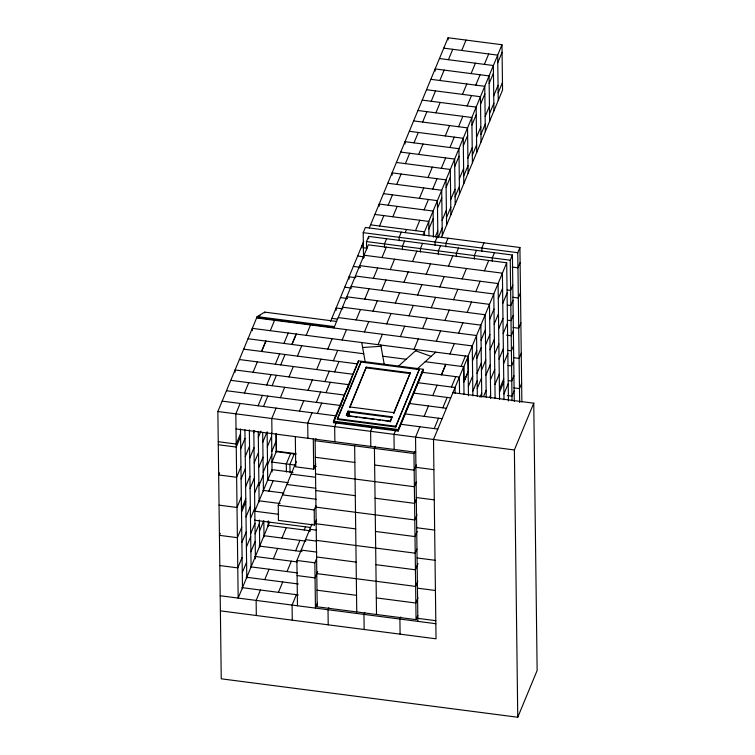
<?xml version="1.0" encoding="UTF-8"?>
<svg xmlns="http://www.w3.org/2000/svg" width="755" height="755" viewBox="0 0 755 755"><rect width="100%" height="100%" fill="white"/><g stroke="black" fill="none" stroke-linecap="round" stroke-linejoin="round"><path stroke-width="1.13" d="M452.887 392.694L533.757 403.179L537.135 670.478L517.76 717.25L221.243 678.811L217.865 411.513L257.172 316.619L264.712 312.117L336.598 321.441M261.494 351.452L265.798 341.062M240.137 403.444L235.834 413.844L238.165 598.083L269.592 522.205M244.45 393.053L248.754 382.662M253.057 372.262L257.361 361.871M261.664 351.481L265.977 341.081M270.281 330.69L274.584 320.299M219.526 472.856L218.667 474.942L236.636 477.264L240.939 466.873M240.524 433.653L236.221 444.044L218.252 441.713M240.562 436.673L236.258 447.064L218.289 444.733M258.116 405.775L262.419 395.384M266.723 384.993L271.026 374.593M275.33 364.203L279.643 353.812M283.946 343.412L288.25 333.021M240.713 448.753L245.016 438.362M263.504 406.473L267.808 396.082M272.111 385.692L276.415 375.292M280.728 364.901L285.031 354.51M253.822 432.672L254.68 430.595M245.252 456.482L249.556 446.092M291.855 344.44L296.158 334.05M292.034 344.459L296.337 334.069M241.1 478.953L245.403 468.562M249.707 458.172L254.01 447.772M258.314 437.381L260.9 431.143M220.29 533.266L219.431 535.342L237.4 537.673L241.704 527.283M297.432 356.115L301.736 345.724M276.085 408.106L271.781 418.496L271.97 433.606M280.388 397.715L284.692 387.315M288.995 376.924L293.308 366.534M306.219 335.352L310.522 324.961M254.199 462.881L258.512 452.481M262.815 442.09L266.685 432.738M241.326 497.083L237.023 507.473L219.054 505.142M245.63 486.682L249.933 476.292M241.477 509.163L245.781 498.762M250.084 488.372L254.397 477.981M258.701 467.581L263.004 457.19M267.308 446.8L271.611 436.399M241.515 512.183L245.819 501.782M254.586 493.081L258.889 482.69M263.193 472.29L267.496 461.9M271.809 451.509L276.113 441.109M363.542 258.219L363.212 232.663L365.373 227.472L519.921 247.508L521.865 402.009M246.007 516.892L250.32 506.492M258.927 485.71L263.231 475.31M267.534 464.92L271.847 454.529M271.942 462.079L276.462 451.16L276.236 433.549M330.539 321.498L363.683 241.468M369.28 227.953L448.064 37.75L501.981 44.743L502.556 90.043L441.42 237.636M250.471 518.572L254.775 508.181M241.902 542.383L246.206 531.992M254.812 511.201L272.036 469.629L293.063 472.356M366.6 249.716L366.496 241.581L368.648 236.39L512.409 255.02L514.259 401.396M299.442 411.135L303.746 400.745M308.059 390.344L312.362 379.954M316.666 369.563L320.969 359.163M333.889 327.981L368.327 244.837L506.699 262.778L508.445 401.009M250.66 533.681L254.964 523.281M268.818 491.118L273.121 480.718M327.793 349.103L332.106 338.702M242.091 557.483L237.787 567.883L219.809 565.552M246.394 547.092L250.698 536.701M379.557 226L383.861 215.609M388.174 205.209L392.477 194.818M396.781 184.428L401.084 174.037M405.388 163.637L409.691 153.246M414.004 142.855L418.308 132.455M422.611 122.065L426.915 111.674M431.218 101.274L435.531 90.883M439.835 80.492L444.138 70.092M448.442 59.702L452.745 49.311M255.096 533.851L259.409 523.46M290.618 453.547L286.315 463.938L286.419 472.073M242.28 572.583L246.583 562.192M250.886 551.801L255.199 541.401M259.503 531.01L263.806 520.62L264.014 536.88M294.214 454.01L289.911 464.41L290.014 472.536M392.845 216.77L397.158 206.379M418.685 154.407L422.989 144.016M435.899 112.835L440.203 102.444M461.73 50.472L466.033 40.081M333.38 360.777L337.683 350.377M312.023 412.768L307.719 423.159L307.908 438.259M316.326 402.368L320.639 391.977M324.943 381.586L329.246 371.186M342.157 340.014L346.469 329.614M386.617 238.712L384.465 243.912L384.512 247.395M316.543 519.846L314.391 525.036L278.444 520.384L278.255 505.274L296.337 461.626M317.411 413.466L321.724 403.066M326.028 392.675L330.331 382.285M334.635 371.894L338.938 361.494M356.162 319.922L360.465 309.531M364.769 299.131L369.082 288.74M373.385 278.35L377.689 267.95M381.992 257.559L386.296 247.168M401.311 232.125L399.159 237.325L399.197 240.807M417.779 615.476L416.052 619.638L317.213 606.822L315.118 440.703L315.977 438.627M405.227 232.615L406.511 229.492M419.431 198.31L423.734 187.919M428.038 177.529L432.351 167.129M445.261 135.957L449.565 125.556M462.485 94.375L466.788 83.984M471.092 73.594L475.395 63.193M364.439 331.945L368.742 321.555M373.045 311.154L377.349 300.764M381.662 290.373L385.965 279.973M390.269 269.582L394.572 259.191M404.586 241.043L402.434 246.243L402.481 249.726M260.437 590.014L256.134 600.414L256.322 615.514M264.75 579.623L269.054 569.232M273.357 558.842L277.661 548.441M281.964 538.051L286.268 527.66M295.328 436.626L295.715 466.835L313.684 469.166L315.835 463.966M333.465 421.158L358.436 360.871L423.13 369.261L423.149 370.771L398.178 431.048L333.483 422.668L333.465 421.158L398.159 429.538L423.13 369.261M358.446 361.626L333.474 421.913L398.168 430.293L423.14 370.016M333.483 422.668L335.72 417.288M336.607 415.127L338.835 409.748M339.731 407.596L341.071 404.369M341.958 402.217L343.298 398.98M347.309 389.297L348.65 386.069M349.537 383.918L350.877 380.68M337.353 418.685L360.815 362.041L419.223 369.61L395.771 427.019L337.362 419.44L337.353 418.685L395.762 426.264L419.223 369.61M337.362 419.44L360.371 363.891M415.505 230.662L419.808 220.262M424.112 209.871L428.415 199.48M432.719 189.09L437.022 178.69M441.335 168.299L445.639 157.908M449.942 147.508L454.246 137.117M458.549 126.727L462.862 116.327M467.166 105.936L471.469 95.545M475.773 85.145L480.076 74.754M484.38 64.364L488.693 53.964M336.4 422.498L334.673 426.65L334.871 441.76M348.074 411.098L346.262 415.458L390.288 421.167L392.1 416.807L348.074 411.098L346.63 415.344M366.279 367.128L349.791 406.936L393.817 412.645L410.314 372.838L366.279 367.128L349.801 407.691M346.507 415.203L347.366 413.127M423.196 234.947L501.981 44.743M378.104 344.667L382.407 334.276M386.711 323.886L391.014 313.485M395.327 303.095L399.631 292.704M403.934 282.304L408.238 271.913M412.541 261.523L416.845 251.122M357.021 417.128L348.914 416.071L349.074 411.532M422.555 243.374L420.403 248.574L420.45 252.057M278.416 592.345L282.719 581.954M287.023 571.563L291.326 561.163M295.63 550.773L299.933 540.382M304.246 529.982L305.539 526.867M428.887 228.982L433.191 218.591M437.494 208.191L441.798 197.801M446.111 187.41L450.414 177.01M454.718 166.619L459.021 156.228M463.325 145.828L467.638 135.438M471.941 125.047L476.245 114.656M480.548 104.256L484.852 93.865M489.155 83.475L493.468 73.075M497.772 62.684L502.075 52.293M314.391 525.036L314.203 509.936L315.92 505.784M297.47 605.774L296.894 560.465L311.966 524.083M435.201 237.079L437.787 230.851M442.09 220.451L446.394 210.06M450.697 199.669L455.001 189.269M459.314 178.878L463.617 168.488M467.921 158.088L472.224 147.697M476.528 137.306L480.831 126.906M485.144 116.515L489.448 106.125M493.751 95.734L498.055 85.334M437.249 236.787L435.097 241.987L435.144 245.469M438.306 237.363L442.185 228.001M446.488 217.61L450.792 207.219M455.095 196.819L459.408 186.428M463.712 176.038L468.015 165.647M472.319 155.247L476.622 144.856M480.935 134.465L485.238 124.065M489.542 113.675L493.845 103.284M498.149 92.884L502.452 82.493M400.377 336.607L404.68 326.207M408.993 315.816L413.296 305.426M417.6 295.026L421.903 284.635M426.207 274.244L430.51 263.854M440.524 245.705L438.372 250.905L438.419 254.388M296.385 594.676L292.081 605.066L292.27 620.176M448.036 238.184L445.884 243.384L445.922 246.866M317.591 602.905L315.439 608.096L314.863 562.796L316.59 558.634M372.338 427.151L370.62 431.313L370.809 446.413M317.657 571.516L315.061 577.896L297.083 575.565M414.042 349.329L418.345 338.938M422.658 328.538L426.962 318.148M431.265 307.757L435.569 297.357M439.872 286.966L444.176 276.575M448.489 266.175L452.792 255.785M375.282 446.309L374.423 448.394L376.518 614.513M458.502 248.036L456.35 253.227L456.388 256.719M392.1 416.807L390.297 421.922L390.288 421.167M410.314 372.838L393.827 413.4L393.817 412.645M395.705 430.18L393.978 434.342L394.167 449.442M436.324 341.26L440.627 330.869M444.931 320.479L449.234 310.079M453.538 299.688L457.841 289.297M462.154 278.906L466.458 268.506M476.471 250.367L474.319 255.558L474.357 259.05M328.878 607.652L328.019 609.729L328.208 624.829M483.974 242.846L481.822 248.046L481.869 251.528M419.846 426.745L415.543 437.136L417.874 621.374M424.15 416.345L428.462 405.954M432.766 395.563L437.07 385.173M441.373 374.773L445.676 364.382M449.989 353.991L454.293 343.591M458.596 333.2L462.9 322.81M467.203 312.41L471.507 302.019M475.82 291.628L480.123 281.228M484.427 270.837L488.73 260.447M441.543 374.801L445.846 364.401M494.44 252.689L492.288 257.889L492.335 261.372M416.052 619.638L413.957 453.519L414.816 451.433M416.316 464.929L414.165 470.129L374.631 465.005M434.229 428.604L438.532 418.213M442.836 407.823L447.139 397.423M451.443 387.032L455.756 376.641M461.116 366.383L465.429 355.992M506.699 262.778L467.958 356.313L468.459 395.818M468.119 356.341L468.317 371.441L464.004 381.832L463.815 366.732L468.119 356.341L252.312 328.359L252.34 330.69M416.534 481.539L414.372 486.739L315.533 473.923M512.032 400.782L510.257 260.22L512.409 255.02M364.825 612.314L363.957 614.391L364.155 629.491M463.844 381.813L468.147 371.422M472.451 361.022L476.754 350.631M481.058 340.241L485.371 329.841M489.674 319.45L493.978 309.059M498.281 298.659L502.585 288.268M519.657 402.557L517.76 252.698L519.921 247.508M416.307 499.197L414.589 503.349L375.046 498.224M476.849 358.181L481.161 347.791M468.336 386.522L472.639 376.122M485.559 344.95L489.863 334.55M494.166 324.159L498.47 313.769M502.783 303.368L507.086 292.978M520.11 262.608L517.958 267.798L512.154 267.053M416.949 514.768L414.797 519.959L315.958 507.152M512.796 285.23L510.644 290.42L507.162 289.977M477.047 373.281L481.35 362.891M472.838 391.232L477.141 380.831M481.445 370.441L485.748 360.05M490.052 349.65L494.355 339.259M498.668 328.869L502.972 318.468M417.156 531.378L415.005 536.578L375.471 531.454M512.985 300.33L510.833 305.52L507.351 305.077M477.236 388.381L481.539 377.991M485.937 375.15L490.25 364.759M494.553 354.359L498.857 343.969M503.16 333.578L507.464 323.178M520.488 292.808L518.336 298.008L512.721 297.281M513.173 315.43L511.022 320.63L507.539 320.177M416.939 549.027L415.212 553.188L316.373 540.372M480.01 397.253L481.728 393.091M483.549 396.488L486.135 390.25M490.439 379.859L494.742 369.459M499.046 359.069L503.349 348.678M513.362 330.53L511.21 335.73L506.577 335.126M418.006 563.56L415.429 569.798L375.886 564.674M489.769 397.036L490.627 394.959M494.931 384.569L499.234 374.169M503.547 363.778L507.851 353.387M520.874 323.017L518.723 328.208L513.098 327.481M400.763 616.967L399.905 619.053L400.093 634.153M513.56 345.63L511.399 350.83L507.926 350.377M417.789 581.218L415.637 586.409L316.798 573.602M499.433 389.278L503.736 378.878M499.47 392.298L503.774 381.898M513.749 360.739L511.597 365.93L508.115 365.477M417.996 597.828L415.845 603.019L376.311 597.894M503.925 393.978L508.228 383.587M521.252 353.217L519.1 358.417L513.485 357.681M513.938 375.839L511.786 381.03L508.304 380.586M514.127 390.939L511.975 396.139L507.341 395.535M521.639 383.417L519.478 388.617L513.862 387.891M517.76 717.25L514.381 449.952L533.757 403.179M397.989 366.628L416.732 349.678M417.034 369.091L435.777 352.141M260.013 315.684L257.181 317.374L257.172 316.619L334.446 326.632M362.636 347.508L381.02 346.281M443.761 48.141L497.677 55.134L498.243 100.434M439.457 58.541L493.364 65.525L493.94 110.834M430.85 79.322L484.757 86.315L485.333 131.615M426.537 89.722L480.454 96.706L481.029 142.015M422.234 100.113L476.15 107.097L476.716 152.406M417.93 110.504L471.847 117.497L472.413 162.797M413.627 120.904L467.534 127.888L468.109 173.197M409.323 131.294L463.23 138.278L463.806 183.588M400.707 152.076L454.623 159.069L455.199 204.379M396.403 162.476L450.32 169.46L450.886 214.769M387.796 183.257L441.703 190.251L442.279 235.56M383.493 193.657L437.4 200.641L437.872 237.816M374.876 214.439L428.793 221.432L428.972 235.956M370.573 224.839L424.489 231.823L424.527 235.305M363.212 232.663L517.76 252.698M366.496 241.581L510.257 260.22M363.41 247.772L366.883 248.216M357.662 256.02L363.278 256.747M353.349 266.411L360.305 267.317M355.416 276.019L493.789 293.959L495.11 398.508M355.784 277.68L349.046 276.802L349.074 279.123M351.103 286.409L489.485 304.35L490.674 398.442M344.742 287.202L351.698 288.099M340.439 297.593L347.394 298.489M342.496 307.2L480.869 325.131L481.784 397.158M342.874 308.861L336.135 307.983L336.164 310.305M338.193 317.591L476.565 335.531L477.339 396.517M331.822 318.384L337.447 319.11M256.832 317.449L334.106 327.462M256.615 317.968L472.262 345.922L472.894 395.875M247.999 338.759L363.74 353.755M382.776 356.228L406.143 359.257M425.178 361.72L463.815 366.732M243.695 349.15L357.634 363.919M421.328 372.177L459.342 377.104L459.55 393.364M366.288 367.883L410.324 373.593M239.392 359.54L352.83 374.244M417.779 382.672L455.038 387.494L455.114 393.308M349.65 384.786L235.088 369.941L235.116 372.262M413.466 393.062L450.735 397.894M230.785 380.331L344.223 395.035M409.163 403.453L446.432 408.285M226.472 390.722L341.043 405.577M404.859 413.844L442.128 418.676M348.083 411.852L392.109 417.562M359.342 417.43L374.405 419.374M376.717 419.676L380.19 420.129M382.511 420.431L390.618 421.479M222.168 401.122L336.73 415.967M400.556 424.244L437.815 429.076M217.865 411.513L514.381 449.952M236.032 428.944L415.731 452.236M315.118 440.703L413.957 453.519M415.93 467.336L433.898 469.667M276.462 451.16L296.102 453.708M275.66 451.603L295.885 454.227M315.326 457.313L354.859 462.438M314.033 466.109L316.345 466.411M271.356 462.003L295.592 465.146M291.175 474.102L315.524 477.254M416.307 497.545L434.276 499.876M267.279 479.963L288.193 482.671M286.872 484.493L315.854 488.249M315.75 490.542L355.284 495.667M262.976 490.354L283.889 493.072M282.559 494.884L316.185 499.244M258.569 500.735L280.143 503.538M278.255 505.274L314.203 509.936M416.684 527.745L434.663 530.076M254.265 511.135L278.661 514.297M316.166 523.762L355.699 528.887M254.378 520.195L310.135 527.424M316.553 530.161L309.814 529.283L309.843 531.605M267.723 525.253L310.088 530.746M305.511 539.674L316.741 541.137M263.419 535.644L305.775 541.137M417.071 557.954L435.04 560.276M301.198 550.074L316.921 552.113M259.116 546.035L302.009 551.603M316.59 556.982L356.124 562.107M296.894 560.465L314.863 562.796M254.803 556.435L297.168 561.928M417.449 588.154L435.427 590.485M250.5 566.826L297.536 572.922M246.196 577.216L298.367 583.983M317.006 590.212L356.539 595.336M241.893 587.616L298.272 594.921M417.836 618.354L435.805 620.685M220.196 595.752L435.843 623.706M220.385 610.852L436.031 638.805L433.512 439.467L463.655 366.713L464.004 394.591M415.543 350.754L431.086 356.388M380.794 345.016L384.172 364.099M361.749 342.553L365.146 361.692M504 399.791L502.396 273.168L364.023 255.228L364.052 257.549M499.555 399.263L498.092 283.559L359.72 265.628L359.748 267.95M489.636 121.225L489.061 75.915L435.154 68.931L435.182 71.093M486.22 397.224L485.172 314.741L346.8 296.8L346.828 299.131M459.502 193.978L458.927 148.678L405.02 141.685L405.048 144.007M448.064 37.75L448.092 39.911M446.582 225.16L446.016 179.86L392.1 172.867L392.128 175.188M433.427 237.174L433.096 211.041L379.18 204.048L379.208 206.209M398.159 429.538L398.178 431.048M395.762 426.264L395.771 427.019M368.648 236.39L368.676 238.712M361.966 245.62L361.994 247.951M360.815 362.041L360.824 362.796M358.436 360.871L358.455 362.381M354.652 445.827L356.756 611.946M348.857 412.051L348.914 416.071M347.8 412.088L347.857 416.666M313.297 438.957L313.684 469.166M295.479 463.702L295.507 466.024M276.019 434.068L276.245 451.679M271.573 432.917L272.064 471.95M267.119 431.7L267.732 480.02M268.242 520.799L268.318 526.49M264.712 312.117L264.722 312.872M262.693 432.794L263.438 491.58M258.248 431.577L259.135 501.971M259.361 520.063L259.701 547.271M253.793 430.35L255.416 558.832M249.348 429.822L251.085 566.901M244.913 429.765L246.791 578.453M240.468 429L242.487 588.853"/></g></svg>
